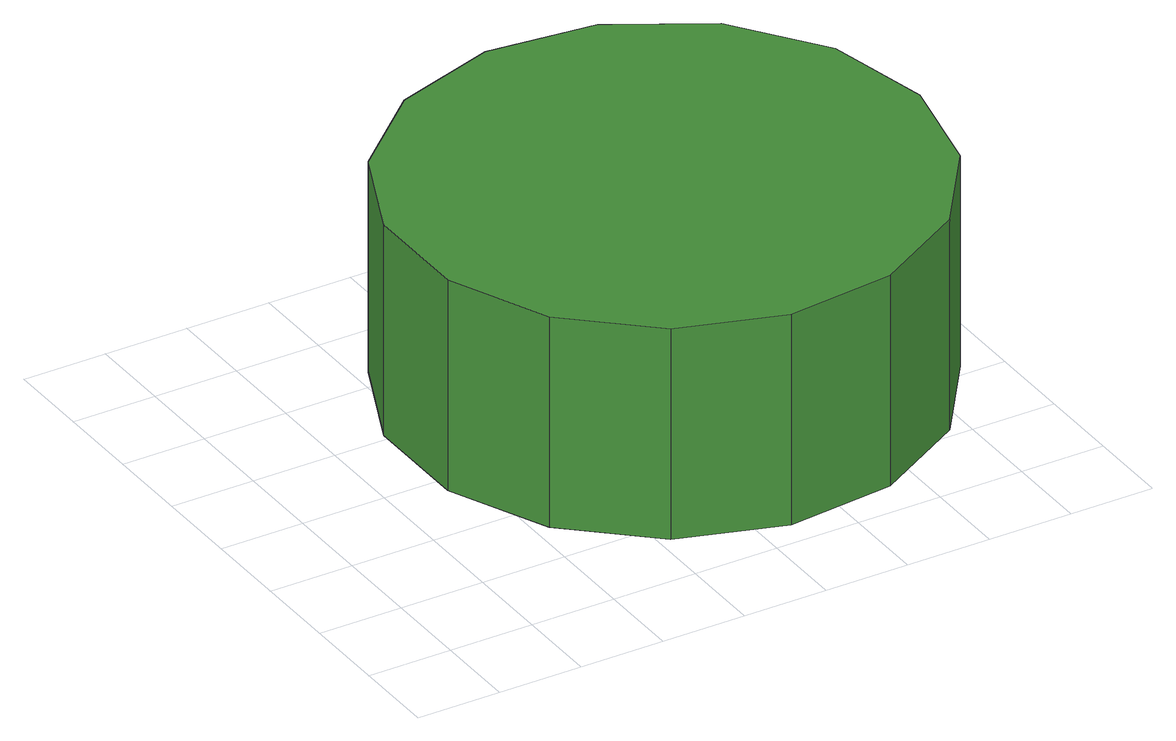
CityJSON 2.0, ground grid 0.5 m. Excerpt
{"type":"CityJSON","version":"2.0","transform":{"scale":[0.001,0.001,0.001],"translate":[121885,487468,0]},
"CityObjects":{
"tree1":{"type":"SolitaryVegetationObject","attributes":{"function":"something"},"geometry":[{"type":"MultiSurface","lod":"1","boundaries":[[[0,1,2,3,4,5,6,7,8,9,10,11,12,13,14]],[[15,16,17,18,19,20,21,22,23,24,25,26,27,28,29]],[[0,29,28,1]],[[1,28,27,2]],[[2,27,26,3]],[[3,26,25,4]],[[4,25,24,5]],[[5,24,23,6]],[[6,23,22,7]],[[7,22,21,8]],[[8,21,20,9]],[[9,20,19,10]],[[10,19,18,11]],[[11,18,17,12]],[[12,17,16,13]],[[13,16,15,14]],[[14,15,29,0]]]}]}
},
"vertices":[
[3912,1715,1783],[3777,2350,1783],[3396,2875,1783],[2834,3200,1783],[2188,3268,1783],[1571,3067,1783],[1089,2633,1783],[825,2040,1783],[825,1391,1783],[1089,798,1783],[1571,364,1783],[2188,163,1783],[2834,231,1783],[3396,555,1783],[3777,1080,1783],[3777,1080,493],[3396,555,493],[2834,231,493],[2188,163,493],[1571,364,493],[1089,798,493],[825,1391,493],[825,2040,493],[1089,2633,493],[1571,3067,493],[2188,3268,493],[2834,3200,493],[3396,2875,493],[3777,2350,493],[3912,1715,493]
]}
